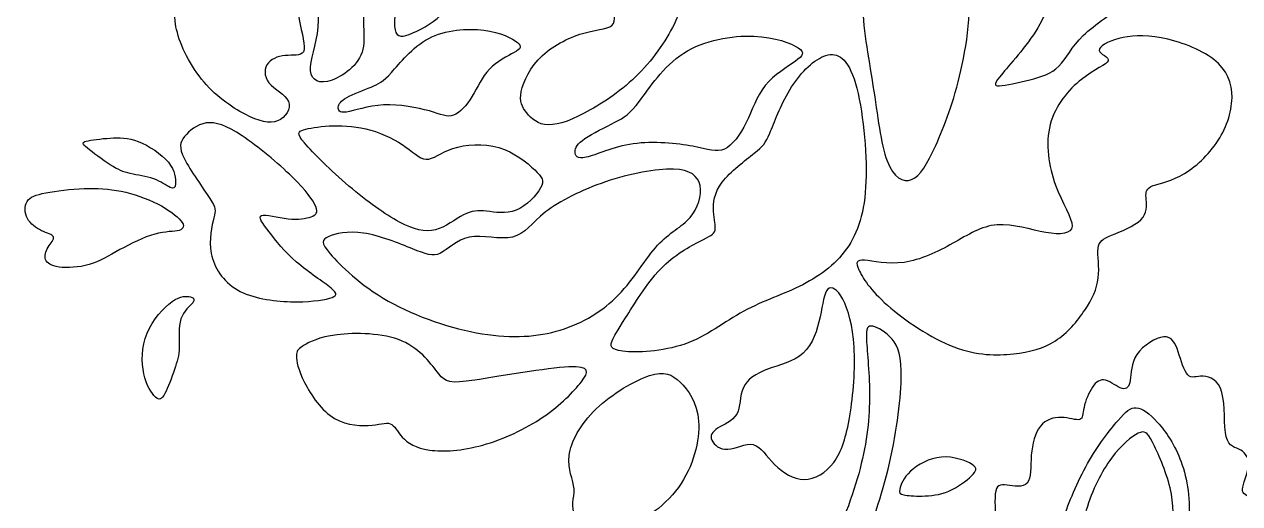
# Model space of a CAD drawing. Header units: millimetres. Extents: x -233 to 226, y -201 to 195.
# Drawn here: x -145.7 to 25, y 13.8 to 81.1 of the extents above; entities that cross this region are included whole.
import ezdxf

# ---------------------------------------------------------------- set-up
doc = ezdxf.new("R2010")
doc.units = ezdxf.units.MM
doc.layers.add('DV1_Layer_1', color=7, linetype='Continuous')

msp = doc.modelspace()

# ---------------------------------------------------------------- linework, layer by layer
at = {"layer": 'DV1_Layer_1', "color": 1, "linetype": 'Continuous'}
for points, knots in [([(-29.43, 101.26), (-29.26, 103.08), (-29.3, 105.45), (-31.73, 109.14), (-34.1, 110.45), (-35.41, 112.77), (-36.72, 115.1), (-36.96, 118.44), (-37.93, 120.89), (-38.9, 123.34), (-40.6, 124.89), (-42.68, 127.36), (-43.07, 128.28), (-42.61, 128.94), (-42.15, 129.59), (-40.84, 129.98), (-38.42, 129.25), (-35.99, 128.53), (-32.45, 126.68), (-28.82, 122.93), (-25.18, 119.17), (-17.72, 107.83), (-13.84, 95.62), (-13.19, 89.94), (-12.53, 84.27), (-13.16, 79.04), (-14.16, 74.65), (-15.15, 70.27), (-16.51, 66.73), (-17.7, 64.11), (-18.88, 61.49), (-19.9, 59.8), (-21.09, 59.31), (-22.28, 58.83), (-23.63, 59.56), (-24.53, 61.93), (-25.43, 64.3), (-25.86, 68.33), (-27.17, 76.66), (-28.04, 80.98), (-27.95, 84.32), (-27.85, 87.67), (-26.78, 90.04), (-27.03, 91.98), (-27.27, 93.92), (-28.82, 95.42), (-29.4, 96.8), (-29.98, 98.18), (-29.59, 99.44), (-29.43, 101.26)], [0, 0, 0, 0, 0.052632, 0.052632, 0.105263, 0.105263, 0.105263, 0.157895, 0.157895, 0.157895, 0.210526, 0.210526, 0.263158, 0.263158, 0.263158, 0.315789, 0.315789, 0.315789, 0.368421, 0.368421, 0.368421, 0.421053, 0.473684, 0.473684, 0.473684, 0.526316, 0.526316, 0.526316, 0.578947, 0.578947, 0.578947, 0.631579, 0.631579, 0.631579, 0.684211, 0.684211, 0.684211, 0.736842, 0.736842, 0.789474, 0.789474, 0.789474, 0.842105, 0.842105, 0.842105, 0.894737, 0.894737, 0.894737, 1, 1, 1, 1]), ([(-88.87, 94.21), (-88.1, 95.57), (-87.51, 97.99), (-84.78, 100.73), (-82.04, 103.47), (-77.14, 106.52), (-74.94, 108.36), (-72.73, 110.2), (-73.22, 110.83), (-75.28, 110.37), (-77.34, 109.91), (-84.61, 106.81), (-89.45, 109.82), (-90.91, 109.28), (-92.36, 108.75), (-92.85, 106.18), (-93.28, 103.54), (-93.72, 100.9), (-94.11, 98.18), (-95.32, 96.27), (-96.53, 94.36), (-98.56, 93.24), (-102.49, 91.3), (-104.38, 90.48), (-104.84, 88.71), (-105.3, 86.94), (-104.33, 84.23), (-104.36, 81.68), (-104.38, 79.14), (-105.4, 76.76), (-105.5, 75.16), (-105.59, 73.56), (-104.77, 72.74), (-103.12, 73.1), (-101.47, 73.47), (-99, 75.02), (-98.27, 77.2), (-97.55, 79.38), (-98.56, 82.19), (-97.74, 84.81), (-96.92, 87.42), (-94.25, 89.85), (-92.43, 91.2), (-90.62, 92.56), (-89.65, 92.85), (-88.87, 94.21)], [0, 0, 0, 0, 0.058824, 0.058824, 0.058824, 0.117647, 0.117647, 0.117647, 0.176471, 0.176471, 0.176471, 0.235294, 0.294118, 0.294118, 0.294118, 0.352941, 0.352941, 0.352941, 0.411765, 0.411765, 0.411765, 0.470588, 0.470588, 0.529412, 0.529412, 0.529412, 0.588235, 0.588235, 0.588235, 0.647059, 0.647059, 0.647059, 0.705882, 0.705882, 0.705882, 0.764706, 0.764706, 0.764706, 0.823529, 0.823529, 0.823529, 0.882353, 0.882353, 0.882353, 1, 1, 1, 1]), ([(-99.66, 94.86), (-99.53, 95.52), (-99.49, 96.66), (-100.67, 98.21), (-101.86, 99.76), (-104.28, 101.72), (-106.83, 102.96), (-109.37, 104.19), (-112.04, 104.7), (-114.39, 104.46), (-116.74, 104.22), (-118.78, 103.22), (-120.12, 101.67), (-121.47, 100.12), (-122.12, 98.01), (-122.06, 96.05), (-122, 94.09), (-121.22, 92.27), (-119.75, 90.49), (-118.27, 88.71), (-116.09, 86.96), (-114.75, 85.59), (-113.42, 84.23), (-112.94, 83.23), (-112.84, 82.84), (-112.74, 82.46), (-113.03, 82.67), (-114.15, 83.3), (-115.26, 83.93), (-117.2, 84.98), (-118.95, 85.42), (-120.69, 85.87), (-122.24, 85.73), (-123.27, 84.99), (-124.3, 84.25), (-124.81, 82.92), (-124.4, 80.78), (-123.99, 78.65), (-122.65, 75.72), (-120.81, 73.43), (-118.97, 71.14), (-116.62, 69.49), (-114.69, 68.49), (-112.77, 67.48), (-111.26, 67.12), (-110.12, 67.56), (-108.99, 68.01), (-108.21, 69.27), (-108.61, 70.27), (-109.01, 71.26), (-110.59, 71.99), (-111.34, 72.92), (-112.09, 73.85), (-112.01, 74.99), (-110.83, 76.42), (-109.71, 76.71), (-108.65, 76.76), (-107.58, 76.81), (-106.56, 76.62), (-106.4, 77.57), (-106.25, 78.53), (-106.95, 80.64), (-107.18, 82.52), (-107.41, 84.4), (-107.17, 86.04), (-108, 86.89), (-108.84, 87.74), (-110.75, 87.79), (-111.41, 88.96), (-112.06, 90.14), (-111.46, 92.44), (-110.45, 93.07), (-109.45, 93.7), (-108.04, 92.66), (-107.18, 92.27), (-106.32, 91.88), (-106, 92.15), (-106.02, 92.86), (-106.03, 93.58), (-106.37, 94.74), (-105.81, 95.35), (-105.25, 95.95), (-103.8, 96), (-102.71, 95.66), (-101.62, 95.32), (-100.89, 94.6), (-100.43, 94.32), (-99.97, 94.04), (-99.78, 94.21), (-99.66, 94.86)], [0, 0, 0, 0, 0.032258, 0.032258, 0.032258, 0.064516, 0.064516, 0.064516, 0.096774, 0.096774, 0.096774, 0.129032, 0.129032, 0.129032, 0.16129, 0.16129, 0.16129, 0.193548, 0.193548, 0.193548, 0.225806, 0.225806, 0.225806, 0.258065, 0.258065, 0.258065, 0.290323, 0.290323, 0.290323, 0.322581, 0.322581, 0.322581, 0.354839, 0.354839, 0.354839, 0.387097, 0.387097, 0.387097, 0.419355, 0.419355, 0.419355, 0.451613, 0.451613, 0.451613, 0.483871, 0.483871, 0.483871, 0.516129, 0.516129, 0.516129, 0.548387, 0.548387, 0.548387, 0.580645, 0.580645, 0.612903, 0.612903, 0.612903, 0.645161, 0.645161, 0.645161, 0.677419, 0.677419, 0.677419, 0.709677, 0.709677, 0.709677, 0.741935, 0.741935, 0.741935, 0.774194, 0.774194, 0.774194, 0.806452, 0.806452, 0.806452, 0.83871, 0.83871, 0.83871, 0.870968, 0.870968, 0.870968, 0.903226, 0.903226, 0.903226, 0.935484, 0.935484, 0.935484, 1, 1, 1, 1]), ([(-93.69, 80.82), (-93.82, 82.29), (-93.43, 85.1), (-92.02, 87.35), (-90.62, 89.61), (-88.19, 91.3), (-86.26, 93.29), (-84.32, 95.28), (-82.87, 97.56), (-80.64, 99.86), (-78.41, 102.17), (-75.4, 104.49), (-74.04, 105.09), (-72.68, 105.7), (-72.97, 104.58), (-73.94, 102.91), (-74.91, 101.24), (-76.56, 99.01), (-78.79, 94.69), (-79.37, 92.61), (-81.7, 89.07), (-83.44, 87.62), (-84.53, 86.24), (-85.62, 84.86), (-86.06, 83.55), (-88.44, 81.2), (-90.37, 80.16), (-91.66, 79.7), (-92.94, 79.24), (-93.57, 79.36), (-93.69, 80.82)], [0, 0, 0, 0, 0.083333, 0.083333, 0.083333, 0.166667, 0.166667, 0.166667, 0.25, 0.25, 0.25, 0.333333, 0.333333, 0.333333, 0.416667, 0.416667, 0.416667, 0.5, 0.5, 0.583333, 0.583333, 0.666667, 0.666667, 0.666667, 0.75, 0.75, 0.833333, 0.833333, 0.833333, 1, 1, 1, 1]), ([(-75.13, 68.68), (-74.48, 67.87), (-73.58, 67.02), (-72.1, 67), (-70.62, 66.97), (-68.56, 67.77), (-66.21, 69.09), (-63.86, 70.41), (-61.22, 72.25), (-56.81, 76.93), (-55.04, 79.77), (-54.04, 81.96), (-53.03, 84.15), (-52.79, 85.7), (-52.7, 87.85), (-52.62, 89.99), (-52.69, 92.73), (-53.42, 97.8), (-54.07, 100.12), (-54.73, 101.69), (-55.38, 103.25), (-56.03, 104.05), (-56.4, 103.69), (-56.76, 103.32), (-56.83, 101.8), (-57.33, 100.91), (-57.83, 100.03), (-58.75, 99.78), (-58.85, 98.83), (-58.94, 97.87), (-58.22, 96.2), (-58.43, 93.58), (-59.38, 92.63), (-59.92, 91.16), (-60.47, 89.68), (-60.61, 87.67), (-61.21, 86.58), (-61.8, 85.49), (-62.84, 85.32), (-63.03, 84.44), (-63.21, 83.57), (-62.53, 82), (-62.97, 81.22), (-63.4, 80.44), (-64.95, 80.47), (-66.92, 79.94), (-68.88, 79.4), (-71.25, 78.31), (-72.94, 76.74), (-74.62, 75.16), (-75.62, 73.1), (-75.91, 71.68), (-76.2, 70.27), (-75.79, 69.49), (-75.13, 68.68)], [0, 0, 0, 0, 0.05, 0.05, 0.05, 0.1, 0.1, 0.1, 0.15, 0.15, 0.2, 0.2, 0.2, 0.25, 0.25, 0.25, 0.3, 0.3, 0.35, 0.35, 0.35, 0.4, 0.4, 0.4, 0.45, 0.45, 0.45, 0.5, 0.5, 0.5, 0.55, 0.55, 0.6, 0.6, 0.6, 0.65, 0.65, 0.65, 0.7, 0.7, 0.7, 0.75, 0.75, 0.75, 0.8, 0.8, 0.8, 0.85, 0.85, 0.85, 0.9, 0.9, 0.9, 1, 1, 1, 1]), ([(-8.29, 74.27), (-7.03, 75.77), (-4.56, 78.46), (-1.58, 83.84), (-1.07, 86.53), (0.67, 91.86), (1.91, 94.5), (3.64, 96.29), (5.37, 98.09), (7.6, 99.03), (9.31, 99.19), (11.02, 99.35), (12.21, 98.72), (12.84, 97.09), (13.47, 95.47), (13.54, 92.85), (12.95, 90.54), (12.35, 88.22), (11.09, 86.21), (9.17, 84.44), (7.24, 82.67), (4.65, 81.15), (3, 79.55), (1.35, 77.95), (0.65, 76.28), (-0.42, 75.22), (-1.48, 74.17), (-2.91, 73.73), (-4.51, 73.32), (-6.11, 72.91), (-7.88, 72.52), (-8.74, 72.48), (-9.6, 72.45), (-9.55, 72.76), (-8.29, 74.27)], [0, 0, 0, 0, 0.076923, 0.076923, 0.153846, 0.153846, 0.230769, 0.230769, 0.230769, 0.307692, 0.307692, 0.307692, 0.384615, 0.384615, 0.384615, 0.461538, 0.461538, 0.461538, 0.538462, 0.538462, 0.538462, 0.615385, 0.615385, 0.615385, 0.692308, 0.692308, 0.692308, 0.769231, 0.769231, 0.769231, 0.846154, 0.846154, 0.846154, 1, 1, 1, 1]), ([(-100.46, 68.79), (-99.41, 68.94), (-97.46, 69.67), (-93, 69.91), (-90.48, 69.42), (-88.81, 68.95), (-87.14, 68.48), (-86.32, 68.03), (-84.53, 68.66), (-83.56, 69.74), (-82.02, 72.28), (-81.44, 73.73), (-80.38, 74.83), (-79.32, 75.92), (-77.79, 76.65), (-76.9, 77.17), (-76, 77.69), (-75.75, 78.01), (-76.45, 78.58), (-77.15, 79.15), (-78.81, 79.98), (-81.15, 80.28), (-83.5, 80.58), (-86.53, 80.36), (-88.9, 79.13), (-91.27, 77.89), (-92.98, 75.63), (-94.15, 74.34), (-95.32, 73.05), (-95.95, 72.73), (-98.06, 71.87), (-99.54, 71.32), (-100.41, 70.84), (-101.28, 70.35), (-101.55, 69.92), (-101.6, 69.49), (-101.66, 69.07), (-101.51, 68.64), (-100.46, 68.79)], [0, 0, 0, 0, 0.066667, 0.066667, 0.133333, 0.133333, 0.133333, 0.2, 0.2, 0.266667, 0.266667, 0.333333, 0.333333, 0.333333, 0.4, 0.4, 0.4, 0.466667, 0.466667, 0.466667, 0.533333, 0.533333, 0.533333, 0.6, 0.6, 0.6, 0.666667, 0.666667, 0.666667, 0.733333, 0.733333, 0.8, 0.8, 0.8, 0.866667, 0.866667, 0.866667, 1, 1, 1, 1]), ([(-66.79, 62.44), (-65.46, 62.75), (-63.04, 63.92), (-60.18, 64.33), (-57.32, 64.74), (-54.02, 64.4), (-51.82, 63.99), (-49.61, 63.58), (-48.5, 63.09), (-46.27, 64.11), (-45.15, 65.61), (-43.46, 69.05), (-42.88, 70.99), (-41.64, 72.52), (-40.4, 74.05), (-38.51, 75.16), (-37.42, 75.94), (-36.33, 76.71), (-36.04, 77.15), (-37.01, 77.8), (-37.98, 78.46), (-40.21, 79.33), (-46.32, 79.57), (-50.19, 78.94), (-56.01, 75.21), (-57.95, 72.11), (-59.31, 70.31), (-60.66, 68.52), (-61.44, 68.04), (-64.06, 66.68), (-65.9, 65.81), (-66.96, 65.08), (-68.03, 64.35), (-68.32, 63.77), (-68.35, 63.21), (-68.37, 62.66), (-68.13, 62.12), (-66.79, 62.44)], [0, 0, 0, 0, 0.066667, 0.066667, 0.066667, 0.133333, 0.133333, 0.133333, 0.2, 0.2, 0.266667, 0.266667, 0.333333, 0.333333, 0.333333, 0.4, 0.4, 0.4, 0.466667, 0.466667, 0.466667, 0.533333, 0.533333, 0.6, 0.6, 0.666667, 0.666667, 0.666667, 0.733333, 0.733333, 0.8, 0.8, 0.8, 0.866667, 0.866667, 0.866667, 1, 1, 1, 1]), ([(-27.7, 47.98), (-26.57, 47.9), (-24.43, 47.37), (-22.16, 47.68), (-19.88, 48), (-17.45, 49.16), (-13.16, 51.56), (-11.3, 52.79), (-9.08, 52.96), (-6.86, 53.13), (-4.29, 52.24), (-0.17, 51.51), (1.38, 51.68), (1.44, 52.78), (1.5, 53.88), (0.07, 55.92), (-0.89, 58.54), (-1.85, 61.15), (-2.33, 64.35), (-1.63, 67.06), (-0.93, 69.76), (0.96, 71.96), (4.6, 74.82), (6.34, 75.48), (6.53, 76), (6.71, 76.52), (5.33, 76.91), (5.25, 77.45), (5.18, 78), (6.42, 78.7), (7.99, 79.12), (9.57, 79.55), (11.48, 79.69), (13.95, 79.22), (16.43, 78.75), (19.45, 77.66), (21.33, 76.19), (23.21, 74.73), (23.94, 72.88), (23.9, 70.8), (23.87, 68.72), (23.07, 66.39), (21.68, 64.39), (20.3, 62.39), (18.34, 60.72), (16.58, 59.8), (14.83, 58.88), (13.28, 58.71), (12.51, 58.32), (11.75, 57.93), (11.77, 57.33), (11.85, 56.49), (11.92, 55.65), (12.04, 54.59), (11.12, 53.68), (10.2, 52.77), (8.23, 52.02), (6.99, 51.49), (5.74, 50.95), (5.21, 50.64), (5.1, 49.66), (4.99, 48.67), (5.3, 47.03), (5.12, 45.49), (4.94, 43.95), (4.26, 42.52), (3.22, 40.97), (2.18, 39.42), (0.77, 37.74), (-0.89, 36.67), (-2.55, 35.59), (-4.46, 35.1), (-6.8, 34.85), (-9.14, 34.59), (-11.9, 34.57), (-15.14, 35.81), (-18.37, 37.04), (-22.08, 39.54), (-24.49, 41.67), (-26.9, 43.8), (-28.02, 45.57), (-28.5, 46.64), (-28.99, 47.7), (-28.84, 48.07), (-27.7, 47.98)], [0, 0, 0, 0, 0.033333, 0.033333, 0.033333, 0.066667, 0.066667, 0.1, 0.1, 0.1, 0.133333, 0.133333, 0.166667, 0.166667, 0.166667, 0.2, 0.2, 0.2, 0.233333, 0.233333, 0.233333, 0.266667, 0.266667, 0.3, 0.3, 0.3, 0.333333, 0.333333, 0.333333, 0.366667, 0.366667, 0.366667, 0.4, 0.4, 0.4, 0.433333, 0.433333, 0.433333, 0.466667, 0.466667, 0.466667, 0.5, 0.5, 0.5, 0.533333, 0.533333, 0.533333, 0.566667, 0.566667, 0.566667, 0.6, 0.6, 0.6, 0.633333, 0.633333, 0.633333, 0.666667, 0.666667, 0.666667, 0.7, 0.7, 0.7, 0.733333, 0.733333, 0.733333, 0.766667, 0.766667, 0.766667, 0.8, 0.8, 0.8, 0.833333, 0.833333, 0.833333, 0.866667, 0.866667, 0.866667, 0.9, 0.9, 0.9, 0.933333, 0.933333, 0.933333, 1, 1, 1, 1]), ([(-61.63, 35.2), (-59.79, 34.98), (-56.06, 35.13), (-49.85, 37.31), (-47.38, 39.34), (-44.67, 40.82), (-41.95, 42.3), (-39, 43.22), (-36.38, 44.55), (-33.76, 45.89), (-31.49, 47.63), (-29.93, 50.01), (-28.38, 52.38), (-27.56, 55.39), (-27.49, 59.85), (-27.41, 64.3), (-28.09, 70.22), (-30.27, 76.71), (-31.78, 77.29), (-33.42, 76.64), (-35.07, 75.99), (-36.86, 74.1), (-38.2, 71.91), (-39.53, 69.73), (-40.4, 67.26), (-41.01, 65.83), (-41.62, 64.4), (-41.95, 64.01), (-44.43, 62.03), (-46.56, 60.43), (-47.7, 58.93), (-48.84, 57.42), (-48.98, 56.02), (-48.84, 53.69), (-48.55, 52.77), (-48.69, 52.19), (-48.84, 51.61), (-49.42, 51.36), (-50.8, 50.66), (-52.18, 49.96), (-54.36, 48.8), (-56.35, 46.74), (-58.34, 44.68), (-60.13, 41.72), (-61.27, 39.88), (-62.41, 38.04), (-62.89, 37.31), (-63.16, 36.65), (-63.43, 36), (-63.47, 35.42), (-61.63, 35.2)], [0, 0, 0, 0, 0.052632, 0.052632, 0.105263, 0.105263, 0.105263, 0.157895, 0.157895, 0.157895, 0.210526, 0.210526, 0.210526, 0.263158, 0.263158, 0.263158, 0.315789, 0.315789, 0.368421, 0.368421, 0.368421, 0.421053, 0.421053, 0.421053, 0.473684, 0.473684, 0.473684, 0.526316, 0.526316, 0.578947, 0.578947, 0.578947, 0.631579, 0.631579, 0.684211, 0.684211, 0.684211, 0.736842, 0.736842, 0.736842, 0.789474, 0.789474, 0.789474, 0.842105, 0.842105, 0.842105, 0.894737, 0.894737, 0.894737, 1, 1, 1, 1]), ([(-119.65, 56.66), (-120.55, 58.05), (-122.39, 60.62), (-123.21, 62.24), (-124.03, 63.87), (-123.84, 64.55), (-123.2, 65.35), (-122.56, 66.15), (-121.47, 67.07), (-120.16, 67.26), (-118.85, 67.46), (-117.32, 66.92), (-115.12, 65.46), (-112.91, 63.99), (-110.03, 61.59), (-108.08, 59.69), (-106.13, 57.79), (-105.11, 56.38), (-104.76, 55.52), (-104.41, 54.66), (-104.72, 54.34), (-105.42, 54.09), (-106.13, 53.84), (-107.22, 53.64), (-108.65, 53.8), (-110.08, 53.96), (-111.85, 54.47), (-112.39, 54.27), (-112.94, 54.08), (-112.26, 53.18), (-111.31, 51.96), (-110.37, 50.73), (-109.16, 49.18), (-107.47, 47.73), (-105.79, 46.27), (-103.63, 44.92), (-102.62, 44.08), (-101.62, 43.25), (-101.76, 42.93), (-102.83, 42.64), (-103.9, 42.35), (-105.88, 42.08), (-108.33, 42.16), (-110.78, 42.23), (-113.69, 42.64), (-115.76, 43.83), (-117.83, 45.01), (-119.07, 46.98), (-119.44, 48.94), (-119.82, 50.9), (-119.33, 52.87), (-119.07, 53.96), (-118.8, 55.05), (-118.75, 55.27), (-119.65, 56.66)], [0, 0, 0, 0, 0.052632, 0.052632, 0.052632, 0.105263, 0.105263, 0.105263, 0.157895, 0.157895, 0.157895, 0.210526, 0.210526, 0.210526, 0.263158, 0.263158, 0.263158, 0.315789, 0.315789, 0.315789, 0.368421, 0.368421, 0.368421, 0.421053, 0.421053, 0.421053, 0.473684, 0.473684, 0.473684, 0.526316, 0.526316, 0.526316, 0.578947, 0.578947, 0.578947, 0.631579, 0.631579, 0.631579, 0.684211, 0.684211, 0.684211, 0.736842, 0.736842, 0.736842, 0.789474, 0.789474, 0.789474, 0.842105, 0.842105, 0.842105, 0.894737, 0.894737, 0.894737, 1, 1, 1, 1]), ([(-106.33, 64.45), (-105.18, 63.07), (-102.64, 60.55), (-100.1, 58.39), (-97.57, 56.24), (-95.05, 54.44), (-93.02, 53.35), (-90.98, 52.26), (-89.43, 51.87), (-87.97, 52.25), (-86.52, 52.62), (-83.81, 54.9), (-81.96, 55), (-80.77, 54.87), (-79.57, 54.73), (-78.09, 54.42), (-76.63, 55.01), (-75.18, 55.6), (-73.75, 57.11), (-73.19, 58.13), (-72.63, 59.14), (-72.95, 59.68), (-74.02, 60.68), (-75.08, 61.69), (-76.9, 63.17), (-79.07, 63.81), (-81.24, 64.45), (-83.76, 64.26), (-87.27, 63.09), (-88.27, 62.12), (-89.25, 62.17), (-90.23, 62.22), (-91.2, 63.29), (-92.62, 64.23), (-94.03, 65.18), (-95.9, 66), (-97.73, 66.44), (-99.56, 66.87), (-101.35, 66.92), (-102.89, 66.84), (-104.43, 66.75), (-105.71, 66.53), (-106.48, 66.3), (-107.24, 66.07), (-107.48, 65.83), (-106.33, 64.45)], [0, 0, 0, 0, 0.058824, 0.058824, 0.058824, 0.117647, 0.117647, 0.117647, 0.176471, 0.176471, 0.176471, 0.235294, 0.294118, 0.294118, 0.294118, 0.352941, 0.352941, 0.352941, 0.411765, 0.411765, 0.411765, 0.470588, 0.470588, 0.470588, 0.529412, 0.529412, 0.529412, 0.588235, 0.588235, 0.647059, 0.647059, 0.647059, 0.705882, 0.705882, 0.705882, 0.764706, 0.764706, 0.764706, 0.823529, 0.823529, 0.823529, 0.882353, 0.882353, 0.882353, 1, 1, 1, 1]), ([(-124.46, 58.75), (-124.4, 59.4), (-124.51, 60.57), (-126.42, 62.91), (-128.22, 64.08), (-129.7, 64.66), (-131.18, 65.24), (-132.34, 65.23), (-133.63, 65.14), (-134.92, 65.05), (-136.33, 64.88), (-136.99, 64.71), (-137.66, 64.53), (-137.57, 64.35), (-136.83, 63.73), (-136.09, 63.12), (-134.69, 62.07), (-133.62, 61.38), (-132.55, 60.7), (-131.81, 60.39), (-129.81, 59.93), (-128.54, 59.78), (-127.52, 59.41), (-126.5, 59.05), (-125.72, 58.45), (-125.23, 58.22), (-124.73, 57.98), (-124.51, 58.1), (-124.46, 58.75)], [0, 0, 0, 0, 0.090909, 0.090909, 0.181818, 0.181818, 0.181818, 0.272727, 0.272727, 0.272727, 0.363636, 0.363636, 0.363636, 0.454545, 0.454545, 0.454545, 0.545455, 0.545455, 0.545455, 0.636364, 0.636364, 0.727273, 0.727273, 0.727273, 0.818182, 0.818182, 0.818182, 1, 1, 1, 1]), ([(-103, 51.29), (-102.05, 51.7), (-100.31, 52.14), (-95.8, 51.46), (-93.04, 50.35), (-91.17, 49.59), (-89.31, 48.84), (-88.34, 48.46), (-87.27, 48.96), (-86.21, 49.47), (-85.04, 50.88), (-83.2, 51.22), (-81.36, 51.56), (-78.84, 50.83), (-77.12, 51.24), (-75.4, 51.65), (-74.48, 53.21), (-70.5, 56.31), (-67.45, 57.86), (-64.06, 59), (-60.66, 60.14), (-56.93, 60.86), (-54.53, 60.78), (-52.13, 60.7), (-51.07, 59.81), (-50.8, 58.46), (-50.53, 57.1), (-51.6, 53.45), (-55.09, 51.9), (-58.43, 48.26), (-60.03, 45.4), (-62.24, 43.12), (-64.44, 40.85), (-67.25, 39.15), (-73.6, 37.21), (-77.14, 36.97), (-81.41, 37.67), (-85.67, 38.37), (-90.66, 40.02), (-98.52, 44.48), (-101.38, 47.29), (-102.73, 48.89), (-104.09, 50.49), (-103.94, 50.88), (-103, 51.29)], [0, 0, 0, 0, 0.055556, 0.055556, 0.111111, 0.111111, 0.111111, 0.166667, 0.166667, 0.166667, 0.222222, 0.222222, 0.222222, 0.277778, 0.277778, 0.277778, 0.333333, 0.333333, 0.388889, 0.388889, 0.388889, 0.444444, 0.444444, 0.444444, 0.5, 0.5, 0.5, 0.555556, 0.611111, 0.611111, 0.666667, 0.666667, 0.666667, 0.722222, 0.722222, 0.777778, 0.777778, 0.777778, 0.833333, 0.833333, 0.888889, 0.888889, 0.888889, 1, 1, 1, 1]), ([(-123.69, 53.52), (-124.24, 54.21), (-125.48, 55.13), (-127.01, 55.9), (-128.55, 56.68), (-130.37, 57.31), (-132.1, 57.67), (-133.83, 58.03), (-135.46, 58.13), (-137.31, 58.05), (-139.16, 57.98), (-141.22, 57.74), (-142.66, 57.46), (-144.1, 57.18), (-144.91, 56.87), (-145.3, 56.23), (-145.69, 55.59), (-145.67, 54.62), (-145.26, 53.85), (-144.85, 53.08), (-144.05, 52.5), (-143.27, 52.13), (-142.49, 51.76), (-141.73, 51.6), (-141.48, 50.93), (-141.98, 50.41), (-142.34, 49.82), (-142.7, 49.23), (-142.9, 48.58), (-142.71, 48.07), (-142.52, 47.56), (-141.92, 47.18), (-140.81, 47.03), (-139.69, 46.88), (-138.05, 46.95), (-136.58, 47.39), (-135.11, 47.82), (-133.82, 48.62), (-132.26, 49.47), (-130.71, 50.32), (-128.9, 51.23), (-127.38, 51.65), (-125.87, 52.06), (-124.65, 51.99), (-123.96, 52.18), (-123.28, 52.38), (-123.14, 52.84), (-123.69, 53.52)], [0, 0, 0, 0, 0.058824, 0.058824, 0.058824, 0.117647, 0.117647, 0.117647, 0.176471, 0.176471, 0.176471, 0.235294, 0.235294, 0.235294, 0.294118, 0.294118, 0.294118, 0.352941, 0.352941, 0.352941, 0.411765, 0.411765, 0.411765, 0.470588, 0.470588, 0.529412, 0.529412, 0.529412, 0.588235, 0.588235, 0.588235, 0.647059, 0.647059, 0.647059, 0.705882, 0.705882, 0.705882, 0.764706, 0.764706, 0.764706, 0.823529, 0.823529, 0.823529, 0.882353, 0.882353, 0.882353, 1, 1, 1, 1]), ([(-48.33, 24.39), (-47.53, 24.9), (-46.22, 25.36), (-45.65, 26.37), (-45.08, 27.37), (-45.25, 28.92), (-44.72, 30.1), (-44.18, 31.27), (-42.95, 32.07), (-41.31, 32.68), (-39.68, 33.29), (-37.64, 33.7), (-36.31, 34.93), (-34.97, 36.17), (-34.34, 38.23), (-33.94, 40.03), (-33.55, 41.84), (-33.38, 43.39), (-32.87, 43.91), (-32.36, 44.43), (-31.51, 43.92), (-30.76, 42.52), (-30.01, 41.11), (-29.35, 38.81), (-28.99, 32.78), (-29.28, 29.04), (-29.76, 26.12), (-30.25, 23.2), (-30.93, 21.1), (-32.03, 19.59), (-33.13, 18.09), (-34.66, 17.19), (-36.17, 17.21), (-37.69, 17.22), (-39.19, 18.14), (-40.33, 19.29), (-41.47, 20.44), (-42.25, 21.82), (-43.32, 22.09), (-44.4, 22.36), (-45.78, 21.51), (-48.01, 21.36), (-48.86, 22.06), (-49.14, 22.7), (-49.42, 23.33), (-49.13, 23.88), (-48.33, 24.39)], [0, 0, 0, 0, 0.058824, 0.058824, 0.058824, 0.117647, 0.117647, 0.117647, 0.176471, 0.176471, 0.176471, 0.235294, 0.235294, 0.235294, 0.294118, 0.294118, 0.294118, 0.352941, 0.352941, 0.352941, 0.411765, 0.411765, 0.411765, 0.470588, 0.470588, 0.529412, 0.529412, 0.529412, 0.588235, 0.588235, 0.588235, 0.647059, 0.647059, 0.647059, 0.705882, 0.705882, 0.705882, 0.764706, 0.764706, 0.764706, 0.823529, 0.823529, 0.882353, 0.882353, 0.882353, 1, 1, 1, 1]), ([(-122.36, 42.84), (-122.87, 42.98), (-123.73, 43.02), (-124.92, 42.19), (-126.12, 41.36), (-127.65, 39.64), (-128.44, 37.72), (-129.23, 35.8), (-129.26, 33.67), (-128.91, 32.04), (-128.56, 30.4), (-127.82, 29.25), (-126.74, 28.27), (-126.39, 28.44), (-125.95, 29.25), (-125.52, 30.06), (-125, 31.51), (-124.61, 32.64), (-124.22, 33.77), (-123.97, 34.58), (-123.9, 37), (-124.08, 38.6), (-123.71, 39.74), (-123.34, 40.89), (-122.42, 41.56), (-122.05, 42.02), (-121.67, 42.47), (-121.84, 42.7), (-122.36, 42.84)], [0, 0, 0, 0, 0.090909, 0.090909, 0.090909, 0.181818, 0.181818, 0.181818, 0.272727, 0.272727, 0.272727, 0.363636, 0.363636, 0.454545, 0.454545, 0.454545, 0.545455, 0.545455, 0.545455, 0.636364, 0.636364, 0.727273, 0.727273, 0.727273, 0.818182, 0.818182, 0.818182, 1, 1, 1, 1]), ([(-106.4, 36.04), (-105.64, 36.48), (-104.36, 37.19), (-101.78, 37.51), (-99.2, 37.84), (-95.32, 37.79), (-92.64, 36.64), (-89.96, 35.49), (-88.48, 33.24), (-87.49, 32.03), (-86.5, 30.81), (-85.99, 30.64), (-82.45, 31.15), (-78.91, 31.66), (-72.34, 32.85), (-69.22, 33.01), (-66.09, 33.16), (-66.41, 32.29), (-67.47, 30.91), (-68.54, 29.53), (-70.36, 27.64), (-72.83, 25.97), (-75.3, 24.29), (-78.43, 22.84), (-81.32, 22.03), (-84.22, 21.22), (-86.88, 21.05), (-88.8, 21.33), (-90.71, 21.6), (-91.88, 22.33), (-92.62, 23.13), (-93.35, 23.93), (-93.67, 24.8), (-94.3, 25.03), (-94.93, 25.26), (-95.87, 24.85), (-97.4, 24.77), (-98.93, 24.68), (-101.04, 24.92), (-102.78, 26.21), (-104.53, 27.49), (-105.91, 29.82), (-107.41, 33.16), (-107.53, 34.18), (-107.47, 34.79), (-107.41, 35.39), (-107.17, 35.59), (-106.4, 36.04)], [0, 0, 0, 0, 0.058824, 0.058824, 0.058824, 0.117647, 0.117647, 0.117647, 0.176471, 0.176471, 0.176471, 0.235294, 0.235294, 0.235294, 0.294118, 0.294118, 0.294118, 0.352941, 0.352941, 0.352941, 0.411765, 0.411765, 0.411765, 0.470588, 0.470588, 0.470588, 0.529412, 0.529412, 0.529412, 0.588235, 0.588235, 0.588235, 0.647059, 0.647059, 0.647059, 0.705882, 0.705882, 0.705882, 0.764706, 0.764706, 0.764706, 0.823529, 0.823529, 0.882353, 0.882353, 0.882353, 1, 1, 1, 1]), ([(-38.32, -4.64), (-37.54, -2.63), (-35.27, 1.49), (-33.28, 5.68), (-31.29, 9.88), (-29.59, 14.14), (-27.46, 21.85), (-27.03, 25.29), (-27, 28.6), (-26.97, 31.9), (-27.35, 35.08), (-27.42, 36.82), (-27.49, 38.56), (-27.24, 38.86), (-26.54, 38.71), (-25.84, 38.55), (-24.69, 37.93), (-23, 35.9), (-22.47, 34.5), (-22.62, 28.15), (-23.29, 23.2), (-25.52, 14.04), (-27.07, 9.83), (-28.67, 6.17), (-30.27, 2.51), (-31.92, -0.59), (-33.06, -2.34), (-34.2, -4.08), (-34.83, -4.47), (-35.51, -4.93), (-36.19, -5.39), (-36.91, -5.93), (-37.64, -6.24), (-38.37, -6.56), (-39.09, -6.65), (-38.32, -4.64)], [0, 0, 0, 0, 0.071429, 0.071429, 0.071429, 0.142857, 0.142857, 0.214286, 0.214286, 0.214286, 0.285714, 0.285714, 0.285714, 0.357143, 0.357143, 0.357143, 0.428571, 0.428571, 0.5, 0.5, 0.571429, 0.571429, 0.642857, 0.642857, 0.642857, 0.714286, 0.714286, 0.714286, 0.785714, 0.785714, 0.785714, 0.857143, 0.857143, 0.857143, 1, 1, 1, 1]), ([(-0.33, 6.89), (-0.27, 5.15), (-0.13, 2.73), (0.27, 0.3), (0.67, -2.12), (1.33, -4.54), (1.26, -6.66), (1.18, -8.78), (0.38, -10.6), (-0.66, -11.38), (-1.7, -12.15), (-2.99, -11.89), (-3.82, -11.28), (-4.66, -10.68), (-5.05, -9.73), (-4.91, -9), (-4.78, -8.28), (-4.12, -7.77), (-3.94, -7.31), (-3.76, -6.85), (-4.05, -6.43), (-5.01, -6.13), (-5.97, -5.83), (-7.59, -5.63), (-9.87, -3.74), (-10.52, -2.05), (-10.35, -0.92), (-10.18, 0.21), (-9.19, 0.76), (-8.69, 1.15), (-8.2, 1.54), (-8.2, 1.76), (-9.89, 3.55), (-11.59, 5.13), (-13.07, 7.16), (-12.85, 7.62), (-12.11, 8.02), (-11.37, 8.42), (-10.11, 8.76), (-9.64, 10.14), (-9.17, 11.52), (-9.48, 13.95), (-9.35, 15.19), (-9.21, 16.44), (-8.63, 16.52), (-7.69, 16.41), (-6.74, 16.3), (-5.43, 16.01), (-4.85, 16.69), (-4.27, 17.36), (-4.42, 19.01), (-4.28, 20.61), (-4.15, 22.21), (-3.74, 23.76), (-2.99, 24.69), (-2.23, 25.63), (-1.14, 25.94), (-0.08, 25.91), (0.99, 25.87), (2.03, 25.48), (2.52, 25.62), (3, 25.75), (2.93, 26.4), (3.12, 27.31), (3.31, 28.22), (3.78, 29.38), (4.3, 30.16), (4.82, 30.93), (5.4, 31.32), (6.15, 31.13), (6.9, 30.93), (7.82, 30.16), (8.46, 29.98), (9.11, 29.8), (9.47, 30.21), (9.76, 32.05), (9.69, 33.48), (10.55, 34.75), (11.41, 36.02), (13.2, 37.14), (14.33, 37.22), (15.46, 37.31), (15.92, 36.36), (16.34, 35.14), (16.76, 33.92), (17.15, 32.41), (17.69, 31.87), (18.22, 31.32), (18.9, 31.73), (19.84, 31.7), (20.79, 31.66), (22, 31.18), (22.48, 29.43), (22.97, 27.69), (22.73, 24.68), (23.09, 23.19), (23.45, 21.7), (24.42, 21.73), (25.14, 21.33), (25.85, 20.93), (26.31, 20.1), (26.2, 19.01), (26.09, 17.92), (25.42, 16.56), (25.38, 15.82), (25.34, 15.09), (25.95, 14.96), (26.71, 14.55), (27.48, 14.14), (28.4, 13.44), (28.53, 12.43), (28.66, 11.43), (28.01, 10.12), (27.1, 9.12), (26.19, 8.13), (25.03, 7.45), (24.7, 6.59), (24.37, 5.73), (24.88, 4.69), (24.65, 3.65), (24.42, 2.6), (23.45, 1.56), (22.52, 0.79), (21.59, 0.01), (20.69, -0.5), (19.12, -2.53), (18.44, -4.06), (17.09, -4.97), (15.75, -5.88), (13.74, -6.17), (12.6, -6.7), (11.46, -7.23), (11.19, -8.01), (10.57, -8.66), (9.96, -9.32), (8.99, -9.85), (7.81, -10.08), (6.64, -10.31), (5.25, -10.24), (4.67, -10.02), (4.09, -9.8), (4.31, -9.44), (4.96, -8.66), (5.62, -7.89), (6.71, -6.7), (8.51, -5.15), (10.32, -3.6), (12.84, -1.68), (14.63, 1.11), (16.43, 3.91), (17.49, 7.6), (18.1, 14.26), (17.64, 17.24), (15.89, 22.06), (14.61, 23.91), (13.46, 25.19), (12.31, 26.48), (10.27, 27.93), (9.01, 26.77), (6.73, 24.1), (5.08, 22.02), (3.63, 19.45), (2.18, 16.88), (0.92, 13.83), (0.27, 11.77), (-0.37, 9.71), (-0.39, 8.64), (-0.33, 6.89)], [0, 0, 0, 0, 0.016667, 0.016667, 0.016667, 0.033333, 0.033333, 0.033333, 0.05, 0.05, 0.05, 0.066667, 0.066667, 0.066667, 0.083333, 0.083333, 0.083333, 0.1, 0.1, 0.1, 0.116667, 0.116667, 0.116667, 0.133333, 0.133333, 0.15, 0.15, 0.15, 0.166667, 0.166667, 0.166667, 0.183333, 0.183333, 0.2, 0.2, 0.216667, 0.216667, 0.216667, 0.233333, 0.233333, 0.233333, 0.25, 0.25, 0.25, 0.266667, 0.266667, 0.266667, 0.283333, 0.283333, 0.283333, 0.3, 0.3, 0.3, 0.316667, 0.316667, 0.316667, 0.333333, 0.333333, 0.333333, 0.35, 0.35, 0.35, 0.366667, 0.366667, 0.366667, 0.383333, 0.383333, 0.383333, 0.4, 0.4, 0.4, 0.416667, 0.416667, 0.416667, 0.433333, 0.433333, 0.45, 0.45, 0.45, 0.466667, 0.466667, 0.466667, 0.483333, 0.483333, 0.483333, 0.5, 0.5, 0.5, 0.516667, 0.516667, 0.516667, 0.533333, 0.533333, 0.533333, 0.55, 0.55, 0.55, 0.566667, 0.566667, 0.566667, 0.583333, 0.583333, 0.583333, 0.6, 0.6, 0.6, 0.616667, 0.616667, 0.616667, 0.633333, 0.633333, 0.633333, 0.65, 0.65, 0.65, 0.666667, 0.666667, 0.666667, 0.683333, 0.683333, 0.683333, 0.7, 0.7, 0.7, 0.716667, 0.716667, 0.733333, 0.733333, 0.733333, 0.75, 0.75, 0.75, 0.766667, 0.766667, 0.766667, 0.783333, 0.783333, 0.783333, 0.8, 0.8, 0.8, 0.816667, 0.816667, 0.816667, 0.833333, 0.833333, 0.833333, 0.85, 0.85, 0.85, 0.866667, 0.866667, 0.883333, 0.883333, 0.9, 0.9, 0.9, 0.916667, 0.933333, 0.933333, 0.95, 0.95, 0.95, 0.966667, 0.966667, 0.966667, 1, 1, 1, 1]), ([(-57.89, 31.78), (-59.98, 31.1), (-63.13, 29.26), (-65.38, 27.11), (-67.62, 24.95), (-68.95, 22.48), (-69.19, 20.54), (-69.44, 18.6), (-68.59, 17.19), (-68.5, 15.87), (-68.42, 14.55), (-69.1, 13.32), (-68.25, 12.14), (-67.4, 10.97), (-65.03, 9.85), (-62.17, 10.4), (-59.31, 10.94), (-55.96, 13.15), (-53.84, 16.08), (-51.72, 19.01), (-50.82, 22.67), (-51.01, 25.36), (-51.19, 28.05), (-52.45, 29.77), (-53.6, 30.87), (-54.75, 31.98), (-55.79, 32.46), (-57.89, 31.78)], [0, 0, 0, 0, 0.1, 0.1, 0.1, 0.2, 0.2, 0.2, 0.3, 0.3, 0.3, 0.4, 0.4, 0.4, 0.5, 0.5, 0.5, 0.6, 0.6, 0.6, 0.7, 0.7, 0.7, 0.8, 0.8, 0.8, 1, 1, 1, 1]), ([(2.95, -2.96), (2.66, -1.54), (2.32, 1.2), (2.31, 4.1), (2.3, 6.99), (2.61, 10.04), (4.26, 15.72), (5.59, 18.33), (6.99, 20.21), (8.38, 22.09), (9.83, 23.23), (11.63, 24.12), (11.97, 23.88), (12.72, 22.45), (13.47, 21.02), (14.63, 18.41), (15.2, 16.03), (15.77, 13.66), (15.75, 11.52), (15.18, 9.18), (14.61, 6.85), (13.49, 4.3), (11.99, 2.08), (10.49, -0.13), (8.6, -2.02), (7.16, -3.08), (5.71, -4.13), (4.72, -4.35), (4.1, -4.41), (3.48, -4.47), (3.24, -4.37), (2.95, -2.96)], [0, 0, 0, 0, 0.083333, 0.083333, 0.083333, 0.166667, 0.166667, 0.25, 0.25, 0.25, 0.333333, 0.333333, 0.416667, 0.416667, 0.416667, 0.5, 0.5, 0.5, 0.583333, 0.583333, 0.583333, 0.666667, 0.666667, 0.666667, 0.75, 0.75, 0.75, 0.833333, 0.833333, 0.833333, 1, 1, 1, 1]), ([(-22.76, 15.85), (-22.64, 16.41), (-22.25, 17.4), (-21.24, 18.35), (-20.23, 19.3), (-18.6, 20.2), (-15.18, 20.47), (-13.4, 19.83), (-12.6, 19.31), (-11.8, 18.79), (-11.99, 18.39), (-12.7, 17.71), (-13.4, 17.04), (-14.6, 16.08), (-17.15, 15.01), (-18.49, 14.89), (-19.62, 14.87), (-20.75, 14.85), (-21.67, 14.93), (-22.2, 15.04), (-22.74, 15.15), (-22.88, 15.28), (-22.76, 15.85)], [0, 0, 0, 0, 0.111111, 0.111111, 0.111111, 0.222222, 0.222222, 0.333333, 0.333333, 0.333333, 0.444444, 0.444444, 0.444444, 0.555556, 0.555556, 0.666667, 0.666667, 0.666667, 0.777778, 0.777778, 0.777778, 1, 1, 1, 1])]:
    msp.add_open_spline(points, degree=3, knots=knots, dxfattribs=at)

doc.saveas('drawing.dxf')
